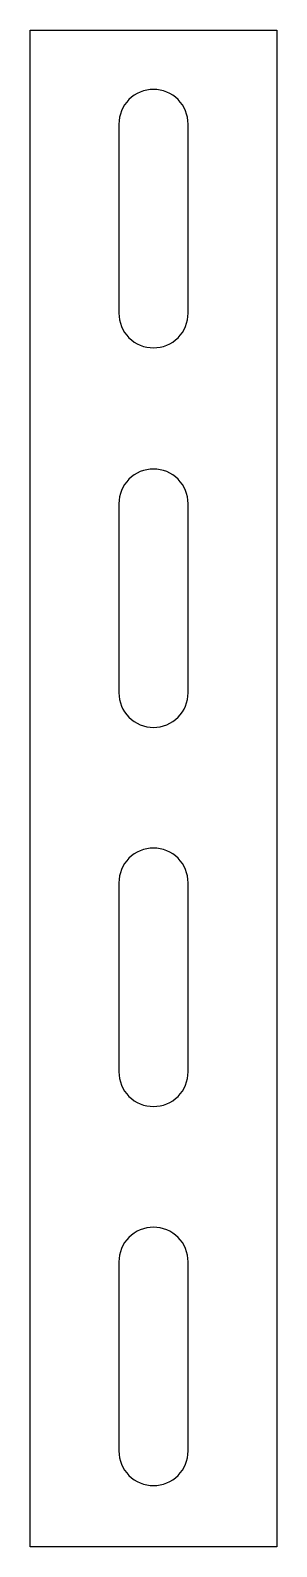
# Model space of a CAD drawing. Extents: x -6.5 to 6.5, y -40.1 to 39.9.
import ezdxf

# ---------------------------------------------------------------- set-up
doc = ezdxf.new("R2010")
doc.units = 0
doc.layers.add('LAYER_1', color=18, linetype='CONTINUOUS')

msp = doc.modelspace()

# ---------------------------------------------------------------- linework, layer by layer
at = {"layer": 'LAYER_1'}
msp.add_lwpolyline([(6.5, 19.949), (6.5, -0.051), (6.5, -20.051), (6.5, -40.051), (-6.5, -40.051), (-6.5, -20.051), (-6.5, -0.051), (-6.5, 19.949), (-6.5, 39.949), (6.5, 39.949)], close=True, dxfattribs=at)
for points in [[(1.829, 25.027), (1.829, 35.002, 0.414214), (0, 36.831, 0.414214), (-1.829, 35.002), (-1.829, 25.027)], [(-1.829, 35.002), (-1.829, 25.027, 0.414214), (0, 23.198, 0.414214), (1.829, 25.027), (1.829, 35.002)], [(1.829, 5.001), (1.829, 14.976, 0.414214), (0, 16.805, 0.414214), (-1.829, 14.976), (-1.829, 5.001)], [(-1.829, 14.976), (-1.829, 5.001, 0.414214), (0, 3.172, 0.414214), (1.829, 5.001), (1.829, 14.976)], [(1.829, -14.999), (1.829, -5.024, 0.414214), (0, -3.195, 0.414214), (-1.829, -5.024), (-1.829, -14.999)], [(-1.829, -5.024), (-1.829, -14.999, 0.414214), (0, -16.828, 0.414214), (1.829, -14.999), (1.829, -5.024)], [(1.829, -34.999), (1.829, -25.024, 0.414214), (0, -23.195, 0.414214), (-1.829, -25.024), (-1.829, -34.999)], [(-1.829, -25.024), (-1.829, -34.999, 0.414214), (0, -36.828, 0.414214), (1.829, -34.999), (1.829, -25.024)]]:
    msp.add_lwpolyline(points, format="xyb", dxfattribs=at)

doc.saveas('drawing.dxf')
